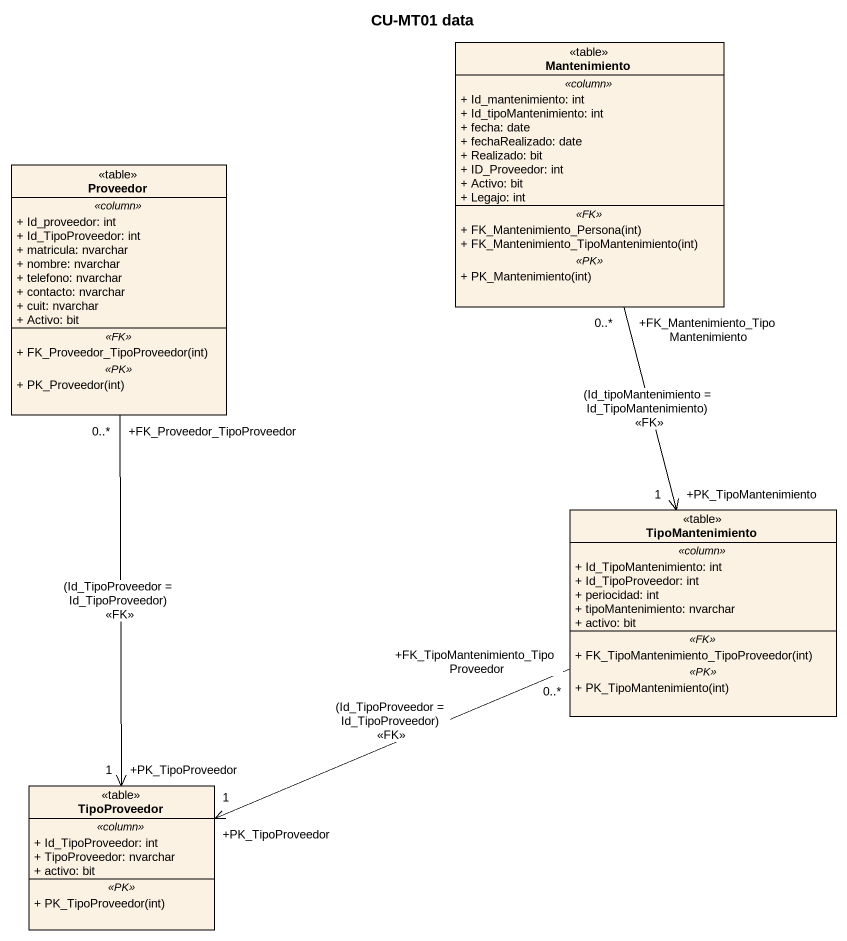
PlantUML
@startuml
title CU-MT01 data
hide circle
hide empty members
skinparam classAttributeIconSize 0
class Mantenimiento <<table>> {
  .. <<column>> ..
  + Id_mantenimiento: int
  + Id_tipoMantenimiento: int
  + fecha: date
  + fechaRealizado: date
  + Realizado: bit
  + ID_Proveedor: int
  + Activo: bit
  + Legajo: int
  .. <<FK>> ..
  + FK_Mantenimiento_Persona(int)
  + FK_Mantenimiento_TipoMantenimiento(int)
  .. <<PK>> ..
  + PK_Mantenimiento(int)
}
class Proveedor <<table>> {
  .. <<column>> ..
  + Id_proveedor: int
  + Id_TipoProveedor: int
  + matricula: nvarchar
  + nombre: nvarchar
  + telefono: nvarchar
  + contacto: nvarchar
  + cuit: nvarchar
  + Activo: bit
  .. <<FK>> ..
  + FK_Proveedor_TipoProveedor(int)
  .. <<PK>> ..
  + PK_Proveedor(int)
}
class TipoMantenimiento <<table>> {
  .. <<column>> ..
  + Id_TipoMantenimiento: int
  + Id_TipoProveedor: int
  + periocidad: int
  + tipoMantenimiento: nvarchar
  + activo: bit
  .. <<FK>> ..
  + FK_TipoMantenimiento_TipoProveedor(int)
  .. <<PK>> ..
  + PK_TipoMantenimiento(int)
}
class TipoProveedor <<table>> {
  .. <<column>> ..
  + Id_TipoProveedor: int
  + TipoProveedor: nvarchar
  + activo: bit
  .. <<PK>> ..
  + PK_TipoProveedor(int)
}
Mantenimiento "+FK_Mantenimiento_TipoMantenimiento\n0..*" --> "+PK_TipoMantenimiento\n1" TipoMantenimiento : (Id_tipoMantenimiento = Id_TipoMantenimiento)\n<<FK>>
Proveedor "+FK_Proveedor_TipoProveedor\n0..*" --> "+PK_TipoProveedor\n1" TipoProveedor : (Id_TipoProveedor = Id_TipoProveedor)\n<<FK>>
TipoMantenimiento "+FK_TipoMantenimiento_TipoProveedor\n0..*" -left-> "+PK_TipoProveedor\n1" TipoProveedor : (Id_TipoProveedor = Id_TipoProveedor)\n<<FK>>
@enduml
